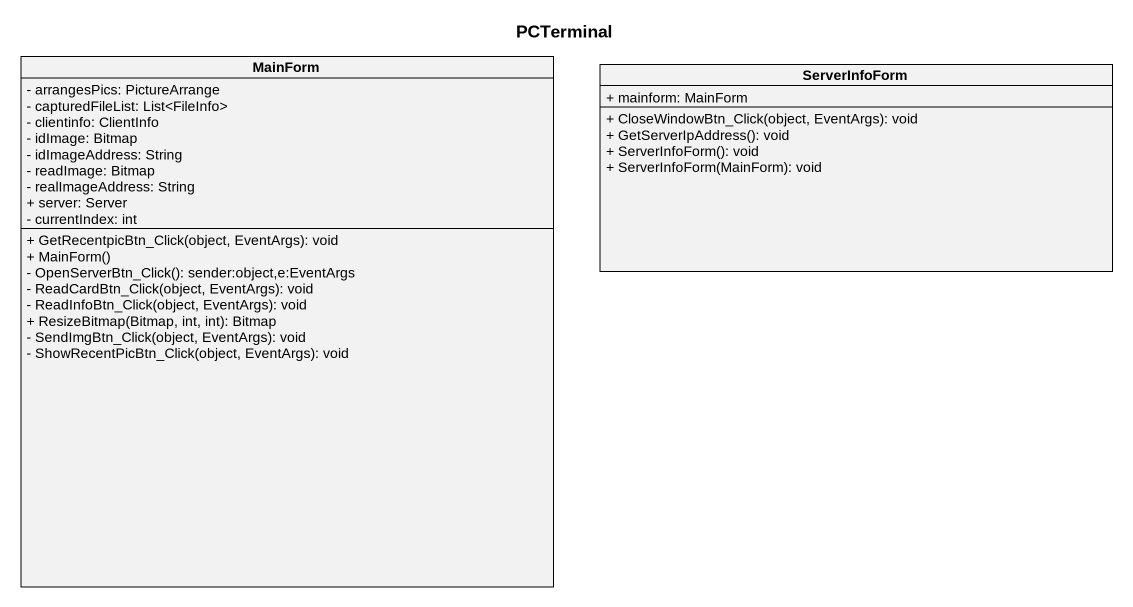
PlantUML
@startuml
title PCTerminal
hide circle
hide empty members
skinparam classAttributeIconSize 0
class MainForm {
  - arrangesPics: PictureArrange
  - capturedFileList: List<FileInfo>
  - clientinfo: ClientInfo
  - idImage: Bitmap
  - idImageAddress: String
  - readImage: Bitmap
  - realImageAddress: String
  + server: Server
  - currentIndex: int
  + GetRecentpicBtn_Click(object, EventArgs): void
  + MainForm()
  - OpenServerBtn_Click(): sender:object,e:EventArgs
  - ReadCardBtn_Click(object, EventArgs): void
  - ReadInfoBtn_Click(object, EventArgs): void
  + ResizeBitmap(Bitmap, int, int): Bitmap
  - SendImgBtn_Click(object, EventArgs): void
  - ShowRecentPicBtn_Click(object, EventArgs): void
}
class ServerInfoForm {
  + mainform: MainForm
  + CloseWindowBtn_Click(object, EventArgs): void
  + GetServerIpAddress(): void
  + ServerInfoForm(): void
  + ServerInfoForm(MainForm): void
}
@enduml
